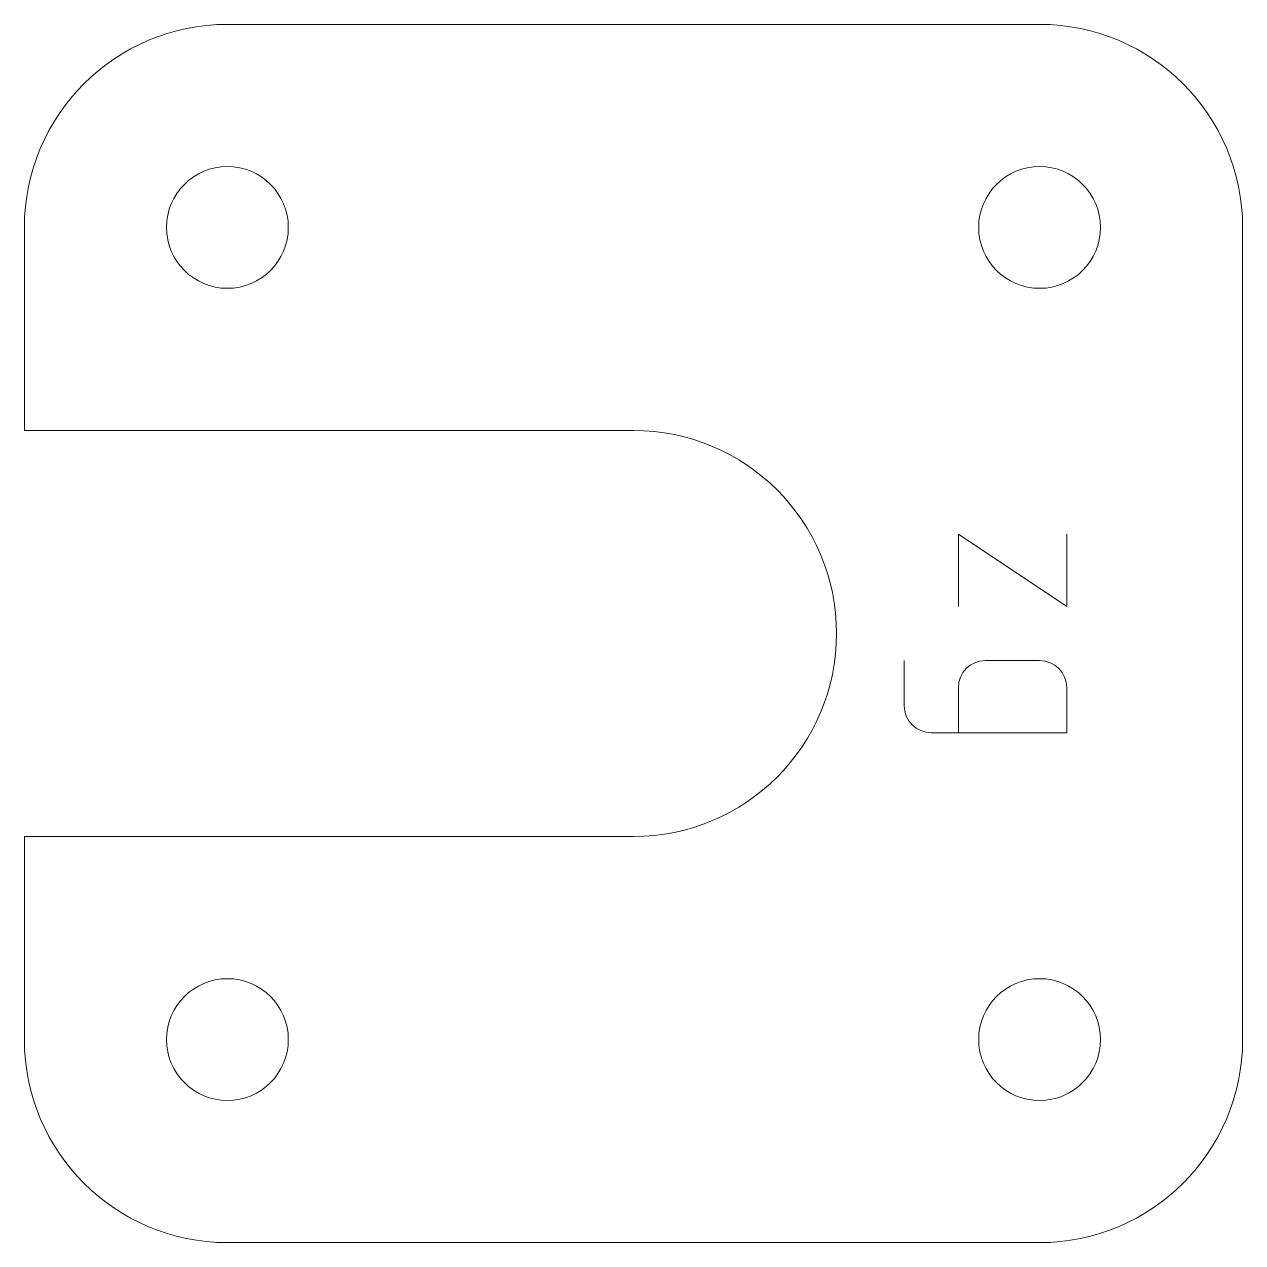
# Model space of a CAD drawing. Header units: millimetres. Extents: x -15 to 15, y -15 to 15.
import ezdxf

# ---------------------------------------------------------------- set-up
doc = ezdxf.new("R2010")
doc.units = ezdxf.units.MM
doc.layers.get('0').update_dxf_attribs({"linetype": 'CONTINUOUS', "lineweight": 0, "true_color": 0x000000})
doc.layers.add('Drawings', color=1, linetype='CONTINUOUS', lineweight=0, true_color=0xff0000)

msp = doc.modelspace()

# ---------------------------------------------------------------- linework, layer by layer
for p, q in [((-10, 15), (10, 15)), ((-15, 5), (-15, 10)), ((15, 10), (15, -10)), ((-15, 5), (0, 5)), ((0, 5), (0, 5)), ((0, -5), (-15, -5)), ((-15, -10), (-15, -5)), ((10, -15), (-10, -15))]:
    msp.add_line(p, q)
for centre in [(-10, 10), (10, 10), (-10, -10), (10, -10)]:
    msp.add_circle(centre, 1.5)
for centre, start, end in [((-10, 10), 90, 180), ((10, 10), 360, 90), ((0, 0), 270, 90), ((-10, -10), 180, 270), ((10, -10), 270, 360)]:
    msp.add_arc(centre, 5, start, end)
at = {"layer": 'Drawings'}
for p, q in [((10.667, 0.667), (8, 2.444)), ((8, 2.444), (8, 0.667)), ((10.667, 2.444), (10.667, 0.667)), ((6.667, -0.667), (6.667, -1.778)), ((10, -0.667), (8.667, -0.667)), ((8, -1.333), (8, -2.444)), ((10.667, -2.444), (10.667, -1.333)), ((7.333, -2.444), (10.667, -2.444))]:
    msp.add_line(p, q, dxfattribs=at)
for centre, start, end in [((8.667, -1.333), 90, 180), ((10, -1.333), 360, 90), ((7.333, -1.778), 180, 270)]:
    msp.add_arc(centre, 0.667, start, end, dxfattribs=at)

doc.saveas('drawing.dxf')
